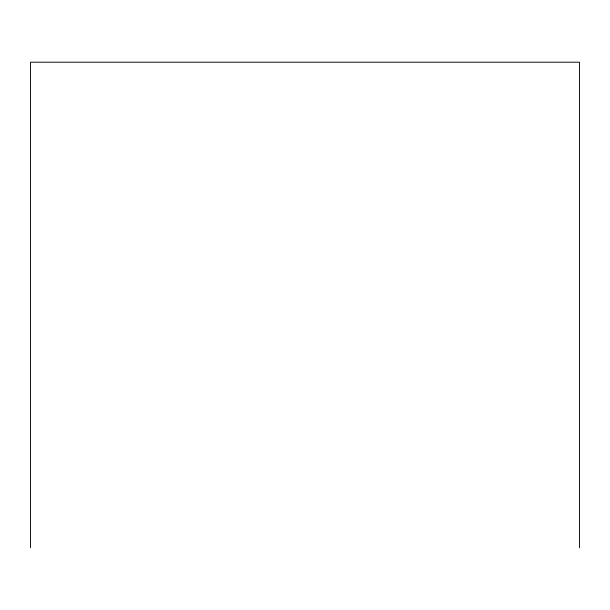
<?xml version="1.0" encoding="UTF-8"?>
<svg xmlns="http://www.w3.org/2000/svg" width="610" height="610" viewBox="0 0 610 610"><rect width="100%" height="100%" fill="white"/><g stroke="black" fill="none" stroke-linecap="round" stroke-linejoin="round"><path stroke-width="0.91" d="M579.5 547.795L579.5 62.205L30.5 62.205L30.5 547.795"/></g></svg>
